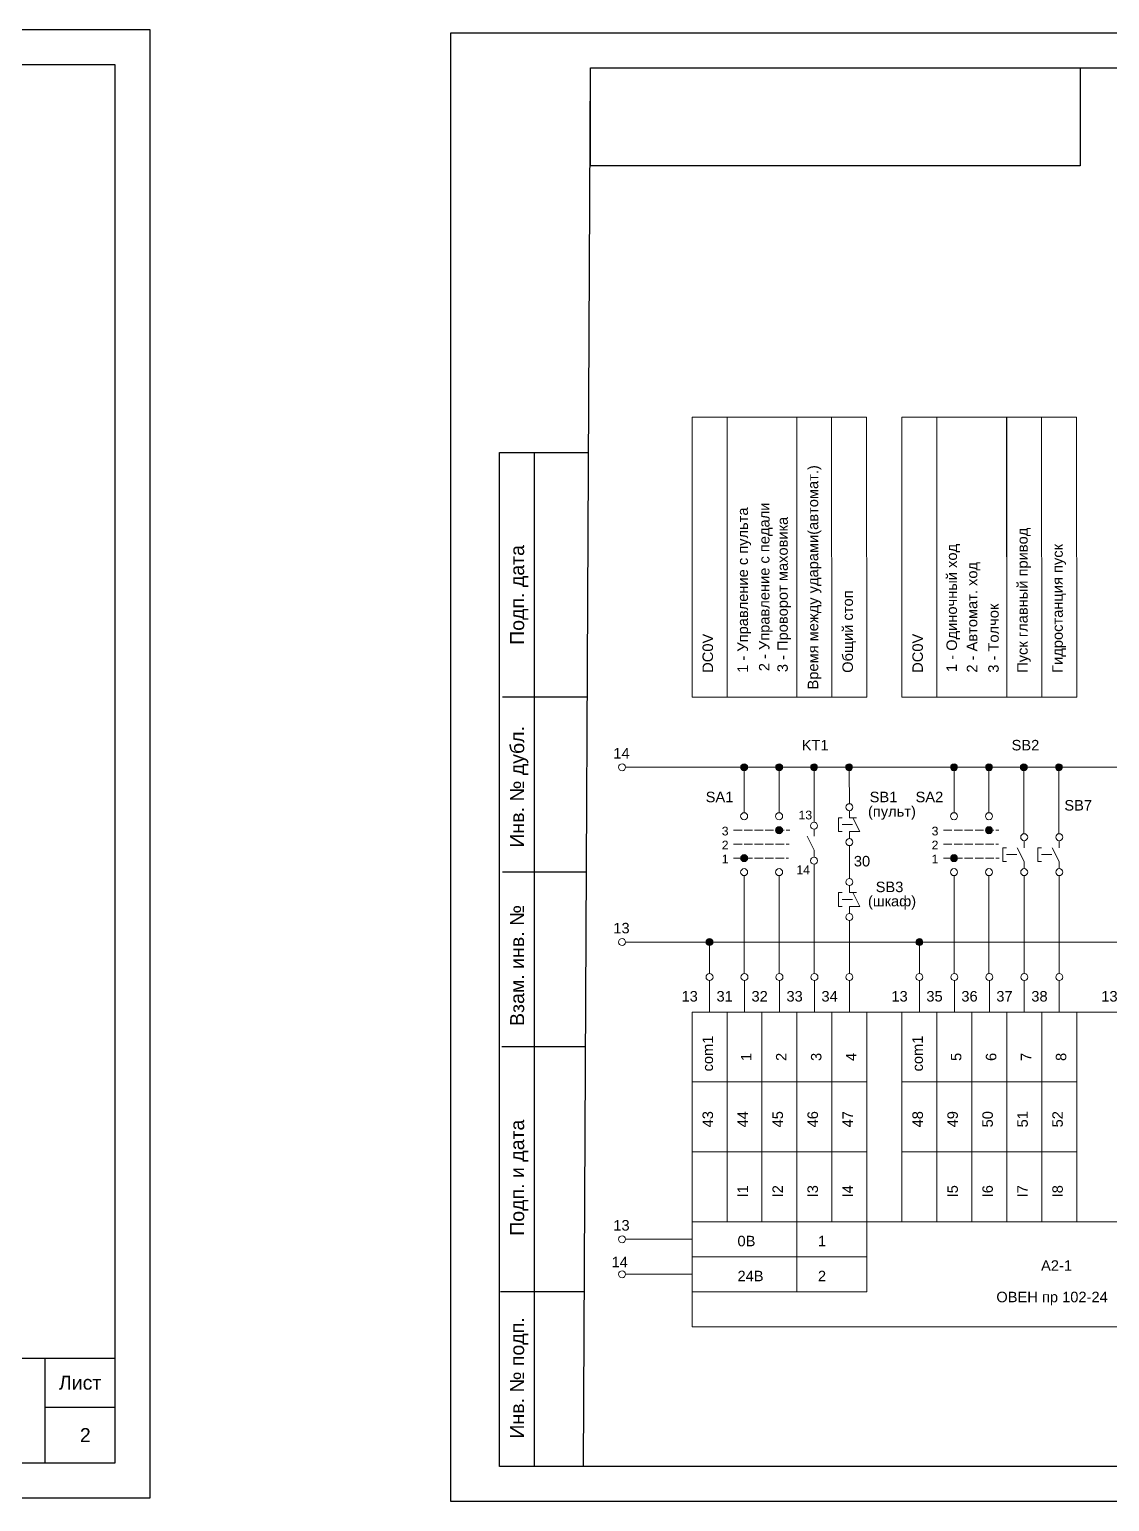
# Model space of a CAD drawing. Header units: millimetres. Extents: x 1226 to 4134, y 3039 to 4040.
# Drawn here: x 1830.3 to 1984.7, y 3615 to 3825.5 of the extents above; entities that cross this region are included whole.
import ezdxf

# ---------------------------------------------------------------- set-up
doc = ezdxf.new("R2010")
doc.units = ezdxf.units.MM
doc.linetypes.add('ACAD_ISO02W100', pattern=[15, 12, -3])
doc.layers.add('Аппаратура', color=7, linetype='Continuous', lineweight=20)
doc.layers.add('Рамки', color=7, linetype='Continuous', lineweight=25)
doc.styles.get("Standard").update_dxf_attribs({"font": 'arial.ttf'})

msp = doc.modelspace()

# ---------------------------------------------------------------- hatches: boundary and pattern name
at = {"layer": 'Аппаратура'}
h = msp.add_hatch(color=7, dxfattribs=at)
h.dxf.hatch_style = 1
h.paths.add_polyline_path([(1932.95, 3720, 1), (1931.95, 3720, 1)])
h = msp.add_hatch(color=7, dxfattribs=at)
h.dxf.hatch_style = 1
h.paths.add_polyline_path([(1937.95, 3720, 1), (1936.95, 3720, 1)])
h = msp.add_hatch(color=7, dxfattribs=at)
h.dxf.hatch_style = 1
h.paths.add_polyline_path([(1942.95, 3720, 1), (1941.95, 3720, 1)])
h = msp.add_hatch(color=7, dxfattribs=at)
h.dxf.hatch_style = 1
h.paths.add_polyline_path([(1947.95, 3720, 1), (1946.95, 3720, 1)])
h = msp.add_hatch(color=7, dxfattribs=at)
h.dxf.hatch_style = 1
h.paths.add_polyline_path([(1962.95, 3720, 1), (1961.95, 3720, 1)])
h = msp.add_hatch(color=7, dxfattribs=at)
h.dxf.hatch_style = 1
h.paths.add_polyline_path([(1967.95, 3720, 1), (1966.95, 3720, 1)])
h = msp.add_hatch(color=7, dxfattribs=at)
h.dxf.hatch_style = 1
h.paths.add_polyline_path([(1972.93, 3720, 1), (1971.93, 3720, 1)])
h = msp.add_hatch(color=7, dxfattribs=at)
h.dxf.hatch_style = 1
h.paths.add_polyline_path([(1977.95, 3720, 1), (1976.95, 3720, 1)])
h = msp.add_hatch(color=7, dxfattribs=at)
h.dxf.hatch_style = 1
h.paths.add_polyline_path([(1937.95, 3711, 1), (1936.95, 3711, 1)])
h = msp.add_hatch(color=7, dxfattribs=at)
h.dxf.hatch_style = 1
h.paths.add_polyline_path([(1967.95, 3711, 1), (1966.95, 3711, 1)])
h = msp.add_hatch(color=7, dxfattribs=at)
h.dxf.hatch_style = 1
h.paths.add_polyline_path([(1932.95, 3707, 1), (1931.95, 3707, 1)])
h = msp.add_hatch(color=7, dxfattribs=at)
h.dxf.hatch_style = 1
h.paths.add_polyline_path([(1962.95, 3707, 1), (1961.95, 3707, 1)])
h = msp.add_hatch(color=7, dxfattribs=at)
h.dxf.hatch_style = 1
h.paths.add_polyline_path([(1928, 3695, 1), (1927, 3695, 1)])
h = msp.add_hatch(color=7, dxfattribs=at)
h.dxf.hatch_style = 1
h.paths.add_polyline_path([(1958, 3695, 1), (1957, 3695, 1)])

# ---------------------------------------------------------------- linework, layer by layer
for p, q in [((1915.5, 3720), (2174.5, 3720)), ((1932.45, 3713.5), (1932.45, 3720)), ((1937.45, 3713.5), (1937.45, 3720)), ((1942.45, 3712.14), (1942.45, 3720)), ((1962.45, 3713.5), (1962.45, 3720)), ((1967.45, 3713.5), (1967.45, 3720)), ((1947.5, 3714.79), (1947.45, 3719.5)), ((1972.43, 3719.5), (1972.43, 3710.5)), ((1977.45, 3719.5), (1977.45, 3710.5)), ((1947.5, 3713.79), (1947.5, 3712.79)), ((1942.45, 3711.14), (1942.45, 3710.14)), ((1945.95, 3712.79), (1945.95, 3710.79)), ((1945.95, 3712.79), (1946.45, 3712.79)), ((1946.45, 3711.79), (1947.95, 3711.79)), ((1947.5, 3712.79), (1948.5, 3712.79)), ((1949, 3710.79), (1948, 3712.79)), ((1942.45, 3708.14), (1941.45, 3710.14)), ((1945.95, 3710.79), (1946.45, 3710.79)), ((1947.5, 3710.79), (1947.5, 3709.79)), ((1947.5, 3710.79), (1949, 3710.79)), ((1972.48, 3709.5), (1972.48, 3708.5)), ((1977.5, 3709.5), (1977.5, 3708.5)), ((1942.45, 3708.14), (1942.45, 3707.14)), ((1947.5, 3708.79), (1947.5, 3704.08)), ((1969.43, 3708.5), (1969.43, 3706.5)), ((1969.43, 3708.5), (1969.93, 3708.5)), ((1969.93, 3707.5), (1971.43, 3707.5)), ((1972.48, 3706.5), (1971.48, 3708.5)), ((1974.45, 3708.5), (1974.45, 3706.5)), ((1974.45, 3708.5), (1974.95, 3708.5)), ((1974.95, 3707.5), (1976.45, 3707.5)), ((1977.5, 3706.5), (1976.5, 3708.5)), ((1942.45, 3706.14), (1942.45, 3690.5)), ((1969.43, 3706.5), (1969.93, 3706.5)), ((1972.48, 3706.5), (1972.48, 3705.5)), ((1974.45, 3706.5), (1974.95, 3706.5)), ((1977.5, 3706.5), (1977.5, 3705.5)), ((1932.45, 3704.5), (1932.45, 3690.5)), ((1937.45, 3704.5), (1937.45, 3690.5)), ((1947.5, 3703.08), (1947.5, 3702.08)), ((1962.45, 3704.5), (1962.45, 3690.5)), ((1967.45, 3704.5), (1967.45, 3690.5)), ((1972.48, 3704.5), (1972.48, 3690.5)), ((1977.5, 3704.5), (1977.5, 3690.5)), ((1945.95, 3702.08), (1945.95, 3700.08)), ((1945.95, 3702.08), (1946.45, 3702.08)), ((1946.45, 3701.08), (1947.95, 3701.08)), ((1947.5, 3702.08), (1948.5, 3702.08)), ((1949, 3700.08), (1948, 3702.08)), ((1945.95, 3700.08), (1946.45, 3700.08)), ((1947.5, 3700.08), (1947.5, 3699.08)), ((1947.5, 3700.08), (1949, 3700.08)), ((1947.5, 3698.08), (1947.5, 3690.5)), ((1915.5, 3695), (1927, 3695)), ((1927.5, 3694.5), (1927.5, 3690.5)), ((1928, 3695), (1957, 3695)), ((1957.5, 3694.5), (1957.5, 3690.5)), ((1958, 3695), (1987, 3695)), ((1927.5, 3689.5), (1927.5, 3685)), ((1932.5, 3685), (1932.5, 3689.5)), ((1937.5, 3685), (1937.5, 3689.5)), ((1942.5, 3685), (1942.5, 3689.5)), ((1947.5, 3685), (1947.5, 3689.5)), ((1957.5, 3689.5), (1957.5, 3685)), ((1962.5, 3685), (1962.5, 3689.5)), ((1967.5, 3685), (1967.5, 3689.5)), ((1972.5, 3685), (1972.5, 3689.5)), ((1977.5, 3685), (1977.5, 3689.5)), ((1925, 3685), (2040, 3685)), ((1945, 3675), (1950, 3675)), ((1975, 3675), (1980, 3675)), ((1925, 3665.5), (1925, 3655)), ((1925, 3655), (1925, 3665)), ((1950, 3665), (1950, 3655)), ((1955, 3665.5), (1955, 3655)), ((1955, 3655), (1955, 3665)), ((1955, 3655), (1955, 3665)), ((1980, 3665), (1980, 3655)), ((1925, 3655), (1935, 3655)), ((1925, 3655), (2040, 3655)), ((1935, 3655), (1950, 3655)), ((1955, 3655), (1965, 3655)), ((1965, 3655), (1980, 3655)), ((1925, 3652.5), (1915.5, 3652.5)), ((1925, 3647.5), (1915.5, 3647.5))]:
    msp.add_line(p, q, dxfattribs=at)
at = {"layer": 'Аппаратура', "linetype": 'ACAD_ISO02W100', "ltscale": 0.1}
for p, q in [((1930.95, 3711), (1938.97, 3711)), ((1960.95, 3711), (1968.87, 3711)), ((1930.95, 3709), (1938.87, 3709)), ((1930.95, 3707), (1938.8, 3707)), ((1960.95, 3709), (1968.83, 3709)), ((1960.95, 3707), (1968.9, 3707))]:
    msp.add_line(p, q, dxfattribs=at)
at = {"layer": 'Аппаратура'}
for points in [[(1930.01, 3770.05), (1939.98, 3770.06), (1939.98, 3730.01), (1930, 3730)], [(1960.01, 3770.05), (1969.98, 3770.06), (1969.98, 3730.01), (1960, 3730)], [(1925.01, 3770.05), (1930.01, 3770.05), (1930, 3730), (1925, 3730)], [(1939.96, 3770.05), (1944.96, 3770.05), (1945, 3730), (1940, 3730)], [(1944.96, 3770.05), (1949.96, 3770.05), (1950, 3730), (1945, 3730)], [(1955.01, 3770.05), (1960.01, 3770.05), (1960, 3730), (1955, 3730)], [(1969.96, 3770.05), (1974.96, 3770.05), (1975, 3730), (1970, 3730)], [(1974.96, 3770.05), (1979.96, 3770.05), (1980, 3730), (1975, 3730)], [(1925, 3685), (1930, 3685), (1930, 3675), (1925, 3675)], [(1930, 3685), (1935, 3685), (1935, 3675), (1930, 3675)], [(1935, 3685), (1940, 3685), (1940, 3675), (1935, 3675)], [(1940, 3685), (1945, 3685), (1945, 3675), (1940, 3675)], [(1945, 3685), (1950, 3685), (1950, 3665), (1945, 3665)], [(1955, 3685), (1960, 3685), (1960, 3675), (1955, 3675)], [(1960, 3685), (1965, 3685), (1965, 3675), (1960, 3675)], [(1965, 3685), (1970, 3685), (1970, 3675), (1965, 3675)], [(1970, 3685), (1975, 3685), (1975, 3675), (1970, 3675)], [(1975, 3685), (1980, 3685), (1980, 3665), (1975, 3665)], [(1925, 3675), (1930, 3675), (1930, 3665), (1925, 3665)], [(1930, 3675), (1935, 3675), (1935, 3665), (1930, 3665)], [(1935, 3675), (1940, 3675), (1940, 3665), (1935, 3665)], [(1940, 3675), (1945, 3675), (1945, 3665), (1940, 3665)], [(1955, 3675), (1960, 3675), (1960, 3665), (1955, 3665)], [(1960, 3675), (1965, 3675), (1965, 3665), (1960, 3665)], [(1965, 3675), (1970, 3675), (1970, 3665), (1965, 3665)], [(1970, 3675), (1975, 3675), (1975, 3665), (1970, 3665)], [(1930, 3665), (1935, 3665), (1935, 3655), (1930, 3655)], [(1935, 3665), (1940, 3665), (1940, 3655), (1935, 3655)], [(1940, 3665), (1945, 3665), (1945, 3655), (1940, 3655)], [(1960, 3665), (1965, 3665), (1965, 3655), (1960, 3655)], [(1965, 3665), (1970, 3665), (1970, 3655), (1965, 3655)], [(1970, 3665), (1975, 3665), (1975, 3655), (1970, 3655)], [(1925, 3655), (2040, 3655), (2040, 3640), (1925, 3640)], [(1925, 3655), (1940, 3655), (1940, 3650), (1925, 3650)], [(1940, 3655), (1950, 3655), (1950, 3650), (1940, 3650)], [(1925, 3650), (1940, 3650), (1940, 3645), (1925, 3645)], [(1940, 3650), (1950, 3650), (1950, 3645), (1940, 3645)]]:
    msp.add_lwpolyline(points, close=True, dxfattribs=at)
for centre in [(1915, 3720), (1932.45, 3720), (1937.45, 3720), (1942.45, 3720), (1947.45, 3720), (1962.45, 3720), (1967.45, 3720), (1972.43, 3720), (1977.45, 3720), (1932.45, 3713), (1937.45, 3713), (1947.5, 3714.29), (1962.45, 3713), (1967.45, 3713), (1937.45, 3711), (1942.45, 3711.64), (1967.45, 3711), (1947.5, 3709.29), (1972.48, 3710), (1977.5, 3710), (1932.45, 3707), (1942.45, 3706.64), (1962.45, 3707), (1932.45, 3705), (1937.45, 3705), (1962.45, 3705), (1967.45, 3705), (1972.48, 3705), (1977.5, 3705), (1947.5, 3703.58), (1947.5, 3698.58), (1915, 3695), (1927.5, 3695), (1927.5, 3695), (1957.5, 3695), (1957.5, 3695), (1927.5, 3690), (1932.5, 3690), (1937.5, 3690), (1942.5, 3690), (1947.5, 3690), (1957.5, 3690), (1962.5, 3690), (1967.5, 3690), (1972.5, 3690), (1977.5, 3690), (1915, 3652.5), (1915, 3647.5)]:
    msp.add_circle(centre, 0.5, dxfattribs=at)
at = {"layer": 'Рамки'}
for p, q in [((1570.5, 3820.5), (1842.5, 3820.5)), ((1842.5, 3820.5), (1842.5, 3620.5)), ((1909.5, 3620), (1910.5, 3820)), ((1910.5, 3820), (2182.5, 3820)), ((1897.5, 3765), (1910.22, 3765)), ((1897.5, 3620), (1897.5, 3765)), ((1902.5, 3620), (1902.5, 3765)), ((1909.92, 3730), (1897.92, 3730)), ((1909.92, 3705), (1897.92, 3705)), ((1909.8, 3680), (1897.8, 3680)), ((1909.62, 3645), (1897.62, 3645)), ((1909.62, 3645), (1897.62, 3645)), ((1909.62, 3645), (1897.62, 3645)), ((1832.5, 3635.5), (1832.5, 3620.5)), ((1832.5, 3628.5), (1842.5, 3628.5)), ((1842.5, 3620.5), (1569.5, 3620.5)), ((1909.5, 3620), (1897.5, 3620)), ((2182.5, 3620), (1909.5, 3620))]:
    msp.add_line(p, q, dxfattribs=at)
for points in [[(1550.5, 3825.5), (1847.5, 3825.5), (1847.5, 3615.5), (1550.5, 3615.5)], [(1890.5, 3825), (2187.5, 3825), (2187.5, 3615), (1890.5, 3615)], [(1910.5, 3820), (1980.5, 3820), (1980.5, 3806), (1910.5, 3806)], [(1657.5, 3620.5), (1657.5, 3635.5), (1842.5, 3635.5), (1842.5, 3620.5)]]:
    msp.add_lwpolyline(points, close=True, dxfattribs=at)

# ---------------------------------------------------------------- texts
at = {"layer": 'Аппаратура'}
for s, p in [('Время между ударами(автомат.)', (1943.04, 3731.12)), ('2 - Управление с педали', (1936.07, 3733.73)), ('1 - Управление с пульта', (1933, 3733.5)), ('3 - Проворот маховика', (1938.69, 3733.6)), ('Пуск главный привод', (1972.98, 3733.5)), ('1 - Одиночный ход', (1962.87, 3733.62)), ('Гидростанция пуск', (1978, 3733.5)), ('2 - Автомат. ход', (1965.78, 3733.53)), ('Общий стоп', (1948, 3733.5)), ('3 - Толчок', (1968.84, 3733.52)), ('DC0V', (1928, 3733.5)), ('DC0V', (1958, 3733.5)), ('com1', (1928, 3676.5)), ('com1', (1958, 3676.5)), ('1', (1933.5, 3678)), ('2', (1938.5, 3678)), ('3', (1943.5, 3678)), ('4', (1948.5, 3678)), ('5', (1963.5, 3678)), ('6', (1968.5, 3678)), ('7', (1973.5, 3678)), ('8', (1978.5, 3678)), ('43', (1928, 3668.5)), ('44', (1933, 3668.5)), ('45', (1938, 3668.5)), ('46', (1943, 3668.5)), ('47', (1948, 3668.5)), ('48', (1958, 3668.5)), ('49', (1963, 3668.5)), ('50', (1968, 3668.5)), ('51', (1973, 3668.5)), ('52', (1978, 3668.5)), ('I1', (1933, 3658.5)), ('I2', (1938, 3658.5)), ('I3', (1943, 3658.5)), ('I4', (1948, 3658.5)), ('I5', (1963, 3658.5)), ('I6', (1968, 3658.5)), ('I7', (1973, 3658.5)), ('I8', (1978, 3658.5))]:
    msp.add_text(s, height=1.5, rotation=90, dxfattribs=at).set_placement(p)
for s, height, p in [('KT1', 1.5, (1940.68, 3722.41)), ('SB2', 1.5, (1970.68, 3722.41)), ('14', 1.5, (1913.75, 3721.25)), ('SA1', 1.5, (1926.95, 3715)), ('SB1', 1.5, (1950.39, 3715)), ('SA2', 1.5, (1956.95, 3715)), ('SB7', 1.5, (1978.22, 3713.81)), ('13', 1.25, (1940.23, 3712.54)), ('(пульт)', 1.5, (1950.15, 3712.94)), ('3', 1.25, (1929.25, 3710.25)), ('3', 1.25, (1959.25, 3710.25)), ('2', 1.25, (1929.25, 3708.25)), ('2', 1.25, (1959.25, 3708.25)), ('1', 1.25, (1929.25, 3706.25)), ('30', 1.5, (1948.13, 3705.82)), ('1', 1.25, (1959.25, 3706.25)), ('14', 1.25, (1939.92, 3704.71)), ('SB3', 1.5, (1951.25, 3702.14)), ('(шкаф)', 1.5, (1950.15, 3700.11)), ('13', 1.5, (1913.75, 3696.25)), ('13', 1.5, (1923.5, 3686.5)), ('31', 1.5, (1928.5, 3686.5)), ('32', 1.5, (1933.5, 3686.5)), ('33', 1.5, (1938.5, 3686.5)), ('34', 1.5, (1943.5, 3686.5)), ('13', 1.5, (1953.5, 3686.5)), ('35', 1.5, (1958.5, 3686.5)), ('36', 1.5, (1963.5, 3686.5)), ('37', 1.5, (1968.5, 3686.5)), ('38', 1.5, (1973.5, 3686.5)), ('13', 1.5, (1983.5, 3686.5)), ('13', 1.5, (1913.75, 3653.75)), ('0В', 1.5, (1931.5, 3651.5)), ('1', 1.5, (1943, 3651.5)), ('14', 1.5, (1913.5, 3648.5)), ('24В', 1.5, (1931.5, 3646.5)), ('2', 1.5, (1943, 3646.5)), ('A2-1', 1.5, (1974.89, 3648)), ('ОВЕН пр 102-24', 1.5, (1968.5, 3643.5))]:
    msp.add_text(s, height=height, dxfattribs=at).set_placement(p)
at = {"layer": 'Рамки'}
for s, p in [('Подп. дата', (1901, 3737.5)), ('Инв. № дубл.', (1901, 3708.5)), ('Взам. инв. №', (1901, 3683)), ('Подп. и дата', (1901, 3653)), ('Инв. № подп.', (1901, 3624))]:
    msp.add_text(s, height=2, rotation=90, dxfattribs=at).set_placement(p)
for s, p in [('Лист', (1834.5, 3631)), ('2', (1837.5, 3623.5))]:
    msp.add_text(s, height=2, dxfattribs=at).set_placement(p)

doc.saveas('drawing.dxf')
